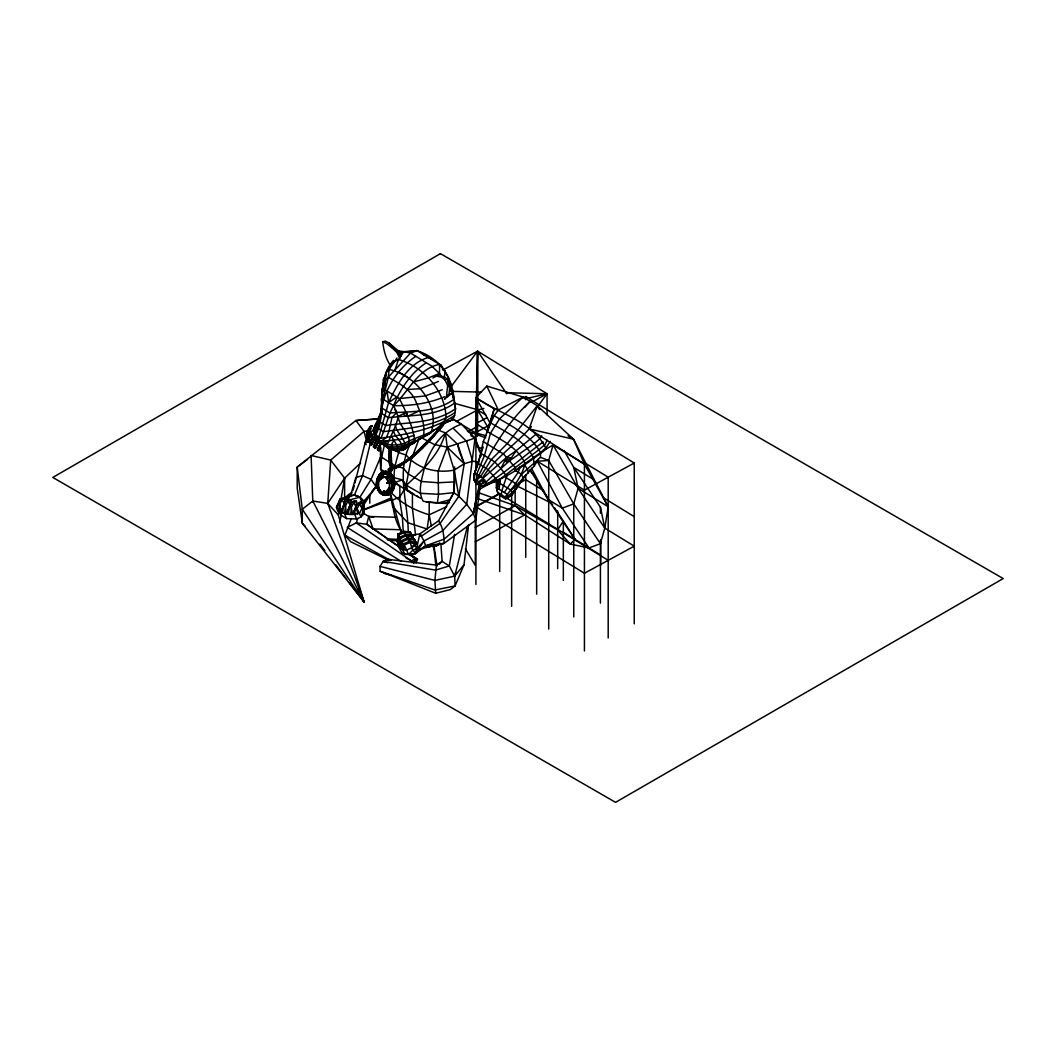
<?xml version="1.0" encoding="UTF-8"?>
<svg xmlns="http://www.w3.org/2000/svg" width="1056" height="1056" viewBox="0 0 1056 1056"><rect width="100%" height="100%" fill="white"/><g stroke="black" fill="none" stroke-linecap="round" stroke-linejoin="round"><path stroke-width="1.5" d="M383.605 476.982L380.609 469.062L380.384 442.438M387.222 494.393L384.094 490.802L385.942 492.98L389.387 488.519L389.4 482.09L386.047 477.378L381.269 477.114L377.876 481.444L377.784 487.951L381.15 492.677L388.014 493.469C387.394 496.056 383.988 492.32 384.094 490.802L385.796 492.888L388.014 493.469M443.111 369.904L477.576 351.16L477.431 409.979L456.192 421.529M391.723 482.302L390.35 481.378L386.971 482.922L391.433 482.75L390.865 482.104L386.971 482.922L391.393 481.351M446.675 506.642L429.172 514.84C414.229 510.074 399.709 502.973 389.598 490.604L392.66 506.669L407.801 522.707L427.126 529.043L429.172 514.84L429.211 502.339L423.179 501.217C417.278 490.921 422.044 478.975 424.274 468.283C429.871 448.813 441.54 431.099 461.446 424.208L475.002 438.148L480.731 452.628M397.993 537.002L398.02 533.9L403.828 531.247L410.203 532.013L411.127 534.006L408.764 535.841M398.706 355.318L400.396 352.625L403.775 351.674L417.067 350.618L439.56 364.412L439.481 373.547L438.134 376.319L435.164 376.042L439.481 373.547L441.316 375.883M374.101 437.818C374.286 436.313 371.633 438.781 373.969 436.92L375.012 439.23L371.976 444.602L371.237 444.853L370.194 442.543L371.171 443.018L370.181 443.639L362.578 475.543L354.42 495.013L350.473 495.898L345.088 499.488L350.473 495.911L354.42 495.013L359.924 497.191L363.779 501.217L364.109 513.625L361.02 516.912L356.558 519.011L346.54 518.602L341.22 515.249L337.828 511.223L336.468 507.434L339.94 499.25L342.844 497.891L344.903 498.392L344.586 504.055L342.263 508.847M370.181 443.639C370.696 444.668 375.619 439.864 373.19 437.831M393.545 360.386C374.365 381.52 388.225 411.246 375.751 435.006L379.619 441.989L389.532 448.892L397.214 450.424L413.899 443.15C419.417 437.131 428.881 435.996 434.32 429.66M435.164 376.042L440.972 376.86L444.932 379.804L447.612 385.4L446.477 396.752L444.418 399.313L448.906 394.944L449.816 386.575L447.599 379.276L443.797 376.556L438.134 376.319M454.595 466.884L453.763 492.637L438.583 520.793L419.852 533.9L424.063 540.989L426.175 547.444L420.143 549.239M600.468 540.566L600.415 543.682L588.958 547.945L570.227 544.051L524.687 514.906L515.143 505.692L478.434 492.664M380.86 411.457C382.536 395.036 381.137 376.847 391.723 362.987L398.482 359.581C423.496 366.498 445.645 391.327 445.988 417.793C439.085 432.934 418.493 435.389 404.936 443.124C396.779 446.041 387.565 445.276 379.619 441.989L375.685 437.923C374.418 428.828 376.372 419.245 382.1 411.985M479.49 484.796L476.23 484.202L476.731 474.17L484.453 455.558L490.499 433.118L499.66 418.757L523.09 397.043L498.353 410.032L494.195 415.642L490.697 422.915L483.292 441.619L478.315 463.571L474.408 473.563L473.84 478.606L479.252 481.919L482.104 486.394C505.811 478.79 526.654 464.152 546.242 449.011C533.927 422.083 498.881 413.569 475.913 397.663L486.803 386.087L523.09 397.043L537.253 405.715L573.527 439.217L608.19 506.735L604.784 528.119L600.415 543.682L573.751 503.884L548.711 460.508L540.487 457.314L540.514 452.681L546.282 447.401L550.255 441.395M367.699 433.052L367.594 431.653L367.699 433.052L368.306 432.379M547.074 414.955L547.074 393.743L477.576 351.16L475.292 440.959M378.391 488.981L378.457 487.608C376.042 487.331 378.167 490.037 379.21 488.638C374.656 486.262 378.14 476.005 382.681 474.104L385.704 473.576L388.489 474.474C394.522 478.936 394.68 489.575 388.12 493.654L385.268 494.208L382.404 493.297L378.906 488.822M480.308 484.915L475.834 520.146L444.088 543.325L426.175 547.444L444.088 543.325C444.233 535.669 442.847 527.221 438.583 520.793M412.751 351.186L417.067 350.618C439.982 358.565 452.074 375.936 454.014 399.274C435.376 412.79 411.655 411.272 389.822 412.949L382.232 408.289C382.43 394.852 388.516 382.681 389.03 369.481L397.016 357.997M447.612 385.4L449.816 386.575L454.014 399.274L455.532 408.751C435.125 423.324 409.345 422.044 385.81 425.528L380.12 422.03C380.543 395.974 394.231 370.999 415.813 356.294M404.224 549.701L403.748 543.814L409.556 541.147L415.932 541.913L416.618 543.088L416.803 543.84L412.13 547.576L406.322 550.229L402.138 549.173L398.416 546.704L397.082 540.448L398.693 535.075L398.02 533.9L398.693 537.029M379.949 417.938L382.166 406.692L381.704 397.254M475.966 482.09L474.131 479.86L474.408 473.563L474.131 479.86L476.23 484.202L481.246 484.216L486.394 481.694L509.414 460.904L534.138 443.599L540.131 438.464L541.688 435.838M378.932 487.648L377.705 487.806L378.22 487.199L379.474 491.225L381.955 493.614L384.912 494.564L387.908 493.931C394.508 489.878 394.416 479.173 388.344 474.672L388.344 469.3L391.486 466.554M375.685 437.923C381.269 440.616 384.12 445.962 389.532 448.892L395.38 450.661L402.798 448.734L430.795 432.92C441.487 406.494 415.193 374.497 389.03 369.481L386.298 372.319L384.608 389.492L382.285 392.766L383.539 399.472L393.611 405.636L396.792 412.421L392 417.516L388.964 431.191L386.417 437.62L379.619 441.989L375.685 437.923L376.042 431.257L380.054 415.51C381.282 422.387 375.448 428.182 375.751 435.006L380.939 438.187C406.362 434.267 432.498 429.937 454.621 415.562L455.532 408.751L454.753 405.676M496.228 480.308L497.732 486.71L499.475 479.939L500.016 481.351L497.732 486.71L497.904 483.648M415.127 440.088C405.662 445.658 393.558 449.764 383.156 444.312L375.976 439.468L375.474 437.461L375.236 432.894L378.721 425.172L375.923 425.594L374.128 427.35L373.692 432.036L376.847 440.827L382.523 443.903L376.847 440.827C373.428 435.257 372.464 428.3 376.411 422.783L378.655 422.017L378.919 417.397L380.675 412.553M379.988 417.622L381.216 409.253M535.92 434.293L515.962 450.899L509.414 460.904L506.167 461.644L506.444 457.486L503.778 454.172L483.292 441.619M498.96 479.002L500.016 481.351L497.732 486.71L497.93 483.767M378.734 418.849L355.925 420.512L297.211 467.069L297.211 488.03L302.28 523.208L364.043 601.973L327.743 503.382L330.726 460.086L364.056 431.416L368.742 430.729M499.224 489.35L500.016 478.698M350.79 514.206L351.278 507.395L353.602 502.603L356.492 501.23L356.176 506.893L352.572 514.351L351.278 507.395L349.219 506.893L346.328 513.836L345.484 505.982L347.794 501.178L350.698 499.818L350.381 505.481L347.794 501.178L345.734 500.676L340.93 511.619L339.676 504.557L341.999 499.752L344.903 498.392M389.954 451.994L390.152 449.288M393.373 485.192L393.188 487.793L388.436 493.997M372.438 435.204L371.752 433.567L370.841 434.042L367.871 439.243L368.636 441.474L369.574 440.788M383.46 477.352L383.236 476.348L380.846 476.573L380.794 479.134L381.414 476.916L383.46 477.352L382.721 477.655M389.281 451.849L389.506 449.011M499.646 483.239L510.827 490.09L516.727 485.338L534.336 465.881L533.386 457.618C524.66 440.642 506.273 432.3 490.697 422.915L489.35 423.865L486.631 432.934L486.922 431.27C501.046 439.837 517.691 447.48 525.083 463.267C522.139 476.362 513.572 486.961 505.032 496.993L505.468 498.881L507.896 498.049L509.982 495.818M382.166 406.692L381.559 400.396L382.549 387.869L385.361 380.318L410.56 353.074L417.067 350.618M390.746 449.156L391.987 466.62M390.68 448.721L391.499 467.953L390.007 459.03L390.047 448.43M389.453 448.562C386.654 477.154 394.944 470.012 412.315 457.512C424.327 447.269 435.138 435.534 444.668 423.007M386.971 493.997L387.367 493.033M498.392 480.414L499.448 482.447L496.769 481.708L497.732 486.71L498.102 482.605L496.518 480.031M348.572 514.021L349.219 506.893L351.542 502.102L354.433 500.729L356.492 501.23M393.043 483.899L392.674 487.885L390.509 491.792L388.014 493.997L385.084 494.63M342.738 512.662L343.424 505.468L345.484 505.982L344.546 513.691L346.54 518.602M402.587 532.976C396.739 524.713 393.254 513.559 392.964 503.501M352.572 514.351L357.337 503.514L360.241 502.154L362.3 502.656L361.984 508.319L364.109 513.625L363.779 506.18M412.592 542.441L414.955 540.606L414.031 538.613L407.642 537.847L401.834 540.514L398.416 546.704L401.716 552.407L405.002 554.334L408.5 554.519L412.883 550.084L416.803 548.592L424.063 540.989L442.688 530.759L466.726 504.293L475.002 438.148L470.923 435.653M440.893 543.866L442.108 561.396L436.392 565.118L387.895 559.324L383.183 561.409L379.975 566.359L380.173 571.283L435.706 593.274L450.239 589.618L455.07 585.922L464.046 564.722L468.6 524.568M418.018 496.861C409.966 492.532 402.283 487.687 394.891 482.42C392.396 471.491 396.607 460.033 399.551 449.539M382.298 403.55L381.414 413.358L388.489 417.688C410.903 414.955 435.547 416.922 454.766 402.956L452.258 389.083M444.246 377.995L445.157 371.052L439.56 364.412C418.057 368.293 408.434 391.855 393.611 405.636C387.948 415.853 385.651 427.495 380.939 438.187L378.18 439.441C381.572 427.284 385.163 414.85 388.582 402.56C396.964 384.806 408.157 363.211 428.314 357.509L431.719 359.093M369.204 440.946C366.683 442.055 371.567 432.841 371.884 434.214M381.559 400.396L382.549 387.869M393.98 488.4C395.34 482.909 394.456 476.177 389.479 472.758C396.475 477.787 396.356 490.116 388.885 494.683L385.15 495.356L381.731 494.261C373.454 488.69 375.038 472.388 385.955 471.319L389.4 472.415C395.393 476.824 396.198 486.116 391.934 492.004M474.131 479.86L474.698 472.93L483.212 446.926M377.071 482.869L377.507 479.992C376.094 485.126 377.929 490.855 382.206 494.089L385.559 495.172L388.964 494.459L391.736 492.254M487.938 429.977L494.261 408.764L498.353 410.032L486.803 386.087M386.008 471.385L382.523 472.151C377.362 475.319 375.672 482.064 377.177 487.7M389.387 488.519L389.572 487.331M354.935 482.922L365.284 442.147L366.973 439.441M413.807 535.511L409.16 535.392L419.839 533.914L421.502 536.118L440.339 523.169L458.858 496.254L464.218 463.756L457.644 444.286L445.46 432.907L436.352 429.383M454.608 534.31L449.328 565.963L454.687 576.127L455.07 585.922L434.993 590.014L380.173 571.283M377.243 487.555L376.636 482.935L377.401 478.381L379.487 474.514M349.562 582.978L364.043 601.973L338.29 514.932L338.831 511.738M360.637 462.911L344.612 478.157L340.758 500.544L338.791 502.63L339.94 499.25L344.837 498.973M393.545 488.413L391.406 492.307L388.502 494.644L391.525 492.215L393.545 488.453L394.456 483.82M476.243 497.6L473.405 513.467L475.834 520.146M378.048 479.754C376.081 485.351 378.365 493.244 384.925 494.221L387.816 493.627C394.244 489.641 394.178 479.226 388.225 474.83L385.282 473.933L382.325 474.527L379.804 476.612L378.101 479.833L379.79 476.494L382.351 474.382L385.348 473.761L388.714 474.817M380.134 476.48C375.461 482.17 376.992 492.598 384.833 494.419L388.014 493.997M378.391 479.741L377.665 483.754L379.817 491.212A10.336 7.748 88.3 0 0 388.252 493.918C394.878 489.852 394.601 479.252 388.687 474.659L385.691 473.748L382.694 474.368L379.962 476.744M378.576 479.82L378.365 487.7L377.995 485.087M436.392 565.118L434.9 580.417L435.706 593.274M384.622 417.318L384.952 415.523M393.822 488.36L394.667 483.833M507.896 498.049L508.438 495.99L517.176 487.384L525.835 474.87M467.254 529.228L467.887 526.073M367.66 434.782C364.096 435.824 370.392 423.654 372.121 426.439M366.815 435.376L366.67 433.567M366.538 434.201C367.95 433.66 369.362 426.268 370.867 428.498M392.819 468.27L390.469 472.864M416.618 543.088L410.23 542.322L404.422 544.975L408.5 554.519L415.444 553.595L419.839 533.914L421.502 536.118M479.318 484.823L473.405 513.467L444.233 539.114L426.004 545.688L417.199 551.285M339.61 522.641L341.616 513.229M479.794 484.955L473.405 513.467L466.726 504.293L458.858 496.254L453.763 492.637L438.517 494.287L420.182 493.297L406.388 485.258L402.389 479.899L393.822 477.563M384.701 444.035L381.586 457.208L380.609 469.062L388.542 474.157M489.126 425.33L494.261 408.764M388.898 370.524L389.941 366.313L391.948 363.832M376.332 440.524L373.534 446.186L374.748 448.127L378.629 442.477L377.177 440.26L376.332 440.524L373.388 446.965L374.273 445.843L373.534 446.186M377.282 427.654L375.659 428.802L374.233 434.372L375.368 437.527M363.805 513.506L368.768 516.463L366.775 524.278L398.6 546.335M467.544 526.02L454.687 576.127L434.9 580.417L379.975 566.359M491.647 419.245L491.621 415.958L494.195 415.642C510.708 426.175 530.812 434.584 540.514 452.681L515.843 470.012L515.315 467.623L509.414 460.904L510.206 457.75L506.444 457.486L476.23 484.202L473.84 478.606M392.66 506.669L393.32 504.253M368.042 437.606C363.066 438.385 373.6 426.782 369.666 428.248M367.541 436.88C365.917 433.58 374.048 427.073 369.56 435.059M548.711 629.072L548.711 460.508L553.08 444.946L584.43 464.152L608.19 506.735L578.12 488.308L553.08 444.946L546.242 449.011M573.751 616.915L573.751 503.884L578.12 488.308L573.751 467.386L564.049 450.595M352.994 490.314L354.288 485.773M398.138 449.42L397.861 450.371L393.07 449.209L395.934 450.476L402.983 450.265L409.147 445.447L413.899 443.15M381.124 476.573L380.794 479.134L381.44 476.744M506.167 461.644L507.157 458.304M503.237 497.521L501.349 494.736L501.758 490.895L507.236 474.698M384.608 389.492L399.379 398.548C406.177 411.959 413.054 426.862 414.942 441.698C406.481 446.384 397.36 450.608 387.512 447.361L386.641 446.002C390.258 436.379 396.132 427.205 398.204 416.526L394.97 409.702M389.044 560.564L350.605 541.649L344.863 535.194L351.331 518.522M357.72 518.549L356.294 522.905L347.226 527.432L400.844 561.158M520.093 466.805L518.245 472.283L504.28 492.452M474.408 474.355L477.312 463.729L478.315 463.571L487.687 469.313L497.693 480.916L538.982 449.684L544.975 444.536L547.087 440.22M455.743 573.025L454.687 576.127L464.046 564.722M394.812 370.418L398.482 359.581L403.775 351.674L410.56 353.074L431.6 365.97L439.481 373.547L428.38 377.903L413.609 381.929M350.381 505.481L351.542 502.102L353.602 502.603L356.176 506.893L357.337 503.514L359.396 504.029L362.3 502.656M383.156 477.708L381.031 477.088L380.794 479.134L381.414 476.916M409.979 444.589C396.013 472.639 408.091 502.669 408.223 532.066M543.154 441.989C524.383 455.69 506.801 471.253 487.397 483.978L482.632 477.787C494.287 458.396 514.312 445.724 529.175 428.921L537.253 405.715L539.708 409.636M413.688 563.508L415.523 558.36L408.936 553.753M416.077 562.914L417.424 559.165L410.705 554.572M372.161 444.088L371.21 443.903M374.88 438.702L373.93 438.689M389.532 473.972L388.331 474.738L392.159 466.963M426.347 362.736C411.154 372.557 400.198 388.991 393.611 405.636C410.916 405.953 428.683 403.511 444.668 396.673M409.147 445.447L402.983 450.265L397.861 450.371L405.082 448.879L405.61 447.48L408.54 445.909C412.619 435.415 398.851 426.888 398.204 416.526L406.098 412.21M367.528 431.825L370.96 426.043M419.324 438.346L410.995 460.139L405.808 486.79L399.854 496.914L392.555 500.148L391.657 501.402M379.196 450.358L378.919 451.084L377.19 449.051L381.15 443.348M382.404 477.827L382.826 476.744L387.908 477.022L391.42 482.011L391.327 488.809L387.552 493.482L382.457 493.218M377.507 484.004L363.713 504.689L365.732 500.227M379.302 479.582L381.097 475.174M397.61 542.903L399.92 537.2L405.728 534.547L412.117 535.313L413.041 537.306L410.678 539.141M440.405 424.75L452.945 419.522L454.621 415.562M380.569 457.169L371.078 479.437L359.924 497.191L344.19 501.362M378.655 422.017L379.896 419.166L378.721 421.542L378.286 428.617L383.302 431.693C407.867 428.274 434.188 426.928 455.255 412.328M392.542 466.118L393.056 467.082L392.542 466.118L388.727 469.762L388.331 474.738L388.872 473.563M397.901 544.249L400.607 538.375L406.415 535.722L412.804 536.488M399.736 547.576L402.508 541.675L408.316 539.022L414.704 539.788M338.21 503.831L336.468 507.434C341.471 514.76 351.82 515.962 359.66 513.124L361.984 508.319L359.396 504.029L357.073 508.82L357.496 513.757L357.997 512.714M349.8 502.828L350.882 500.597M346.328 513.836L349.8 506.669M376.24 441.395L377.243 440.761M506.603 476.098L500.94 468.547L506.444 457.486L515.962 450.899M393.65 488.294L391.763 491.872L388.832 494.3L385.48 495.013L382.483 493.799M538.402 459.056L537.253 461.234L562.294 508.134L588.958 547.945M378.378 477.22L380.965 473.669M390.43 491.515L392.172 488.308M390.311 491.7C393.98 486.684 393.294 478.817 388.252 474.976L385.334 474.091L382.444 474.698M392.581 488.4L390.799 491.687L388.278 493.759L385.321 494.366L382.417 493.442L378.906 488.809M426.202 501.785L446.266 503.554L449.843 499.792L453.763 492.637L454.648 481.879L438.121 482.737L421.159 481.457L407.801 473.603L403.273 468.125L395.248 465.907L381.586 457.208L380.384 447.361M378.365 441.712L374.854 447.308L373.573 446.609M368.9 431.468L370.894 427.231L370.3 426.862M367.171 436.102L370.194 430.729L370.788 431.138M374.854 447.308L375.593 447.85L378.246 441.896M380.543 447.995C377.771 454.212 376.609 446.015 380.728 444.484M377.731 449.803C377.612 450.463 381.282 441.514 380.371 444.616M477.576 409.728L453.988 403.181M414.295 435.283L402.824 438.966L394.06 440.075L391.34 444.853L392.502 448.021L395.38 450.661L397.214 450.424L397.795 446.794L391.591 436.432M534.336 465.881L537.596 460.416M348.559 498.313L350.473 495.911L355.806 477.536L362.578 475.543L371.078 479.437L376.306 486.948L363.779 501.23L359.924 497.191L354.42 495.013L359.924 497.191L364.241 507.87L361.02 516.912L357.073 508.82L355.014 508.319L354.803 514.536L356.558 519.011M379.909 474.804L377.718 478.434L379.751 474.817L382.615 472.468L386.008 471.728L388.212 472.428M372.055 431.363L375.448 425.964M385.598 375.738L383.13 379.658L383.724 383.249M367.871 439.243L368.729 439.309M563.336 580.404L563.336 520.964L575.071 539.431L570.227 544.051L557.674 529.874L563.336 520.964L554.453 507.698M377.956 418.942L380.688 414.704M444.127 422.664C430.729 439.745 415.906 456.865 396.304 467.003M443.48 422.585L438.293 428.96M519.473 483.688L512.398 494.538L505.468 498.881L501.019 496.148L497.666 492.479L496.36 487.595L496.333 481.206M305.435 526.68L302.28 523.208L302.28 509.243L312.827 501.019L327.743 503.382L344.612 478.157L330.726 460.086L311.098 455.492L312.827 502.379M375.434 425.04L377.744 421.661M424.063 540.989L415.444 553.595L405.002 554.334L402.138 549.173L403.748 543.814L401.069 548.46L402.508 541.675L401.834 540.514L398.191 545.609L400.607 538.375L399.92 537.2L397.373 541.807L398.693 535.075L404.501 532.409L410.89 533.188M371.95 443.903L371.237 444.853L370.92 443.995M378.642 478.896L380.622 476.005M390.997 482.737L390.971 481.364M390.232 472.586L391.948 470.184M523.75 477.47L521.862 480.044L522.865 479.912L523.208 478.355L521.506 474.289L514.51 469.999M537.372 406.956L547.074 393.743L506.009 392.726M451.229 386.483L477.576 351.16L506.84 393.822M377.137 485.984L371.818 491.383M481.246 484.216L484.678 479.86L479.252 481.919M379.117 481.325L380.965 479.041M407.405 447.058L409.213 444.853M383.236 476.348L380.754 476.718M433.686 434.386L441.764 425.317M513.137 492.254L517.176 487.384L516.727 485.338L515.711 483.542L506.326 477.787M433.726 434.465C421.463 447.427 408.91 462.251 391.499 467.953M434.148 434.742C421.806 447.916 409.002 463.228 391.261 468.626M434.65 435.164L426.901 443.652M439.322 429.792L442.952 425.779M371.488 426.334L372.095 425.66L371.461 426.083M438.768 429.554L442.372 425.608M524.7 407.418L530.165 401.372C506.669 423.192 490.142 451.506 476.546 480.269L480.599 476.546L491.212 459.703L507.382 443.467L537.253 405.715L538.864 408.514M429.62 439.098C418.73 450.331 407.273 462.673 392.053 467.636M584.43 650.945L584.43 464.152L529.175 428.921L531.472 426.571M423.007 447.599L412.17 457.578L400.264 465.775M370.194 442.543L373.639 437.646M387.908 477.022L386.166 478.632M540.487 457.314L521.506 474.289M439.098 564.247L442.108 561.396L449.328 565.963L435.481 570.095L383.183 561.409L387.803 562.782M351.806 492.373L344.612 499.118L344.612 478.157M433.092 545.45L436.339 546.044L439.745 542.85M375.659 428.802L373.811 430.518L374.233 434.372L378.8 441.646L382.853 443.586L382.364 442.9L388.093 440.774L394.06 440.075M381.15 492.677L381.955 491.938M388.331 474.738L389.387 473.788M345.378 497.495L349.034 494.195M402.798 448.734L405.2 446.437C405.134 438.227 396.356 433.145 395.406 424.921M396.845 396.99L388.582 402.56L387.143 391.05M344.309 499.356L351.714 493.165M379.487 474.804L382.351 472.441L385.664 471.742M380.318 476.731L382.787 474.685L385.678 474.091L388.595 474.962M388.489 494.314C394.904 490.393 395.406 481.325 391.934 475.226M380.186 476.784L382.642 474.764M379.236 474.58L382.457 472.085M379.408 474.83L382.272 472.481M388.938 494.63L391.829 492.294M436.339 546.044L438.86 544.012M390.958 492.281L388.067 494.538L384.82 495.066C379.606 493.812 376.702 488.664 376.702 483.542M388.687 494.512L391.578 492.268M447.348 396.884L452.074 393.241L450.424 383.117L448.087 379.236M432.881 377.982L437.118 375.685M394.112 449.856L395.102 449.117L395.38 450.661L399.274 449.513M307.586 459.373L297.211 467.069L302.28 509.243L364.043 601.973L358.552 586.423M367.752 437.791L367.132 438.24L366.617 436.392M405.821 557.713L411.497 560.974L415.523 558.36L417.424 559.165L411.893 562.756M482.104 486.394L485.932 483.938L497.693 480.916M392.938 449.077L398.442 452.443L406.322 455.162C417.793 469.036 436.933 473.484 454.159 470.105L464.218 463.756L472.626 461.221L478.685 462M369.613 431.072L370.498 431.323M420.275 438.808L423.35 436.933C425.502 425.806 421.199 414.216 416.843 404.026C412.368 390.535 400.409 383.764 388.7 377.612M368.966 439.758L367.963 440.286L371.514 434.372M487.04 417.608L475.913 423.667L486.908 430.399M522.839 398.125L525.73 396.554L634.247 463.043L634.247 623.845M468.032 431.64L477.576 426.452M489.654 424.987L475.292 432.802L470.554 433.897M531.287 402.336L547.074 393.743L524.964 398.891M479.53 489.232L495.053 480.797M476.718 505.916L499.488 493.522M518.496 483.622L525.73 479.675L543.734 490.71M475.292 527.38L515.143 505.692L557.674 529.874M475.292 541.781L524.687 514.906L477.167 498.498M634.247 463.043L584.43 490.142L537.253 461.234L548.711 460.508M412.79 545.754L416.803 543.84L415.932 541.913M371.29 435.191C374.537 433.171 369.56 443.48 368.531 440.392M493.535 409.913L496.32 408.593M350.698 499.818L348.638 499.303L345.734 500.676L344.586 504.055L341.999 499.752L339.94 499.25M447.638 395.3L452.074 393.241L449.077 386.971M442.53 424.288L452.945 419.522M407.524 416.302L419.813 410.692M363.871 509.586L390.786 498.089M369.798 431.838C372.966 430.082 367.646 440.286 366.973 437.039M442.253 389.756L424.961 396.013L399.379 398.548M421.331 437.659L434.412 444.536L447.19 447.124L475.002 438.148L479.662 451.942M369.534 428.894L370.709 429.251M438.412 381.493L420.42 388.714L408.078 389.479M363.119 510.154L392 499.435M573.751 503.884L562.294 508.134L548.13 499.462L530.204 469.973M379.751 450.173L378.827 450.516M394.891 482.42L402.389 479.899L407.444 490.116L412.421 494.116L412.421 508.345L415.589 535.339M405.61 447.48L400.58 449.13L405.082 448.879M375.632 446.992L374.748 448.127L374.524 447.414M390.68 481.774L386.971 482.922L390.694 482.328M449.407 502.709L441.619 503.224M449.843 499.792L437.369 503.131L438.517 494.287L438.121 471.253L447.19 447.124L445.46 432.907C439.415 454.502 422.36 470.435 406.388 485.258L407.444 490.116L414.15 494.287M488.334 427.931L477.576 409.9L483.886 408.434M382.774 472.441L386.166 471.689L388.37 472.402M389.888 482.434L388.964 482.632L387.103 479.965M382.153 472.309L386.074 471.544M382.51 474.316L385.519 473.669L388.542 474.606M388.054 494.406L385.15 495.013L381.836 493.957L379.064 491.291A11.576 8.672 88.2 0 1 377.401 478.553M392.132 468.653L396.317 467.795M385.77 473.92L382.813 474.527C378.444 477.18 377.269 482.935 378.418 487.634A9.953 7.458 88.3 0 0 387.961 493.535M390.416 365.468C385.691 358.433 383.632 350.024 382.708 341.695L385.374 341.154L389.017 343.002L400.396 352.625M444.932 379.804L447.599 379.276L448.787 385.44M378.127 448.84L377.665 449.407M388.12 493.654L385.057 494.182L380.068 491.119M511.038 494.71L512.398 494.538L512.437 492.848L510.827 490.09M444.088 543.325L426.004 545.688L415.444 553.595L411.523 547.721M405.029 352.084L411.206 351.371M389.123 469.22L388.344 469.3L390.06 470.356M400.462 449.341L402.204 447.704C402.415 440.788 394.35 437.382 393.664 430.703M378.734 418.955L355.925 420.512L364.056 431.416L366.736 442.042M378.088 488.004L377.243 487.925L378.22 487.199L377.639 488.453L378.853 489.02M380.662 440.972L388.093 440.774M387.763 493.06L385.955 492.862L384.094 490.802L385.559 493.297L387.618 494.419M369.244 442.16L365.284 442.147L366.102 444.668M402.983 450.265L395.934 450.476L393.848 449.368M377.56 442.517L378.418 442.358M451.783 391.367L481.364 392.106M401.016 529.756L373.072 528.924L368.768 516.463L395.934 517.255M485.932 483.938L487.397 483.978M446.807 420.803L450.08 420.922M386.654 538.837L398.099 539.365M429.211 502.339L438.517 502.999M387.697 540.078L397.267 540.844M387.011 493.416L385.572 493.033L384.094 490.802L385.77 493.152L387.961 494.05M391.723 481.774L386.971 482.922L391.433 482.75M372.359 435.851L371.237 435.6M378.325 488.083L377.599 487.502L378.22 487.199L377.375 488.4L378.074 488.572M373.916 439.111L374.88 439.124M389.017 343.002L395.96 350.473L403.775 351.674L399.551 354.222L386.773 343.662L382.708 341.695M368.768 516.463L373.613 517.348M382.787 476.296L380.846 476.573L380.794 479.134L381.348 476.705L383.5 476.784M414.797 542.348L409.556 541.147L412.883 550.084M529.175 428.921L573.527 439.217L584.43 464.152M410.23 542.322L416.803 543.84M362.485 503.435L360.241 502.154M361.759 507.263L364.241 507.87M383.632 573.276L391.512 575.282M389.809 488.334L388.885 488.096L385.836 491.858L387.552 493.482M387.895 559.324L391.024 560.129M439.56 364.412L441.012 364.782L442.53 367.686M486.222 435.798L475.292 432.802L451.664 418.321M385.519 474.17C394.548 475.609 395.485 489.852 387.79 493.772L384.833 494.38L381.929 493.456M385.598 471.57L388.964 472.639C395.934 477.695 395.71 489.733 388.476 494.472A11.761 8.804 88.2 0 1 378.906 491.41A11.761 8.804 88.2 0 1 377.203 478.487M385.664 471.385L389.426 472.468L392.278 475.226L394.099 479.239M385.73 471.702L388.978 472.798L391.75 475.464L393.518 479.371M381.995 494.314L385.493 495.343M369.679 432.247L370.88 432.709M467.386 430.967L485.76 437.884M477.167 446.794L481.774 448.523M382.536 493.35L385.255 494.406M413.002 557.185L417.424 559.165M369.362 429.277L370.445 429.845M518.074 486.473L550.334 502.577M409.477 378.563L398.6 371.897M344.863 535.194L390.641 560.525M409.926 555.179L415.523 558.36M390.76 479.978L393.505 481.615M451.981 418.466L461.446 424.208M568.022 435.838L573.527 439.217M442.464 369.389L445.157 371.052M584.549 462.726L608.19 477.206L608.19 638.022M475.913 469.3L475.913 397.663L495.277 409.53M593.921 479.741L573.751 467.386L600.415 507.184L604.784 528.119L634.247 546.163L584.43 573.263L475.913 506.788L499.686 493.852L499.686 571.534M477.576 409.9L485.905 415.008M602.686 497.297L634.247 516.635M474.698 472.93L482.632 477.787M563.336 532.237L600.415 554.954M506.537 498.049L608.19 560.327M431.046 545.648L433.844 547.364L435.785 564.788M416.816 495.95L420.842 498.445M411.497 560.974L356.294 522.905L366.775 524.278L399.709 547.298M380.437 441.91L382.853 443.586M394.746 482.262L399.854 486.42L399.854 500.65L402.349 516.872L403.313 532.264M381.599 493.073L377.982 487.964M376.57 441.289L377.52 442.094M382.1 493.667L379.592 491.278L377.969 487.78M389.083 472.481L391.842 475.451L393.624 479.345M382.074 494.261L379.13 491.555L376.741 482.935M453.446 428.564L466.607 441.382M529.32 470.144L533.887 474.738M395.96 350.473L400.976 356.426M327.743 503.382L338.29 514.932M393.875 349.193L396.845 352.493L400 358.697M422.426 353.404L424.301 355.542M500.94 468.547L494.591 461.776L481.074 453.486L480.968 456.324M506.444 457.486L509.414 460.904M371.131 526.508L373.072 528.924M385.163 442.358L386.694 444.325L385.018 441.83M319.942 544.091L324.892 550.598M335.782 564.881L346.672 579.176M575.071 539.431L548.13 499.462L531.432 468.191M578.12 488.308L604.784 528.119M547.338 497.086L536.672 481.166L536.672 594.198M549.12 499.739L552.671 505.045M367.132 435.019L366.656 434.069M376.979 439.362L378.866 442.345M524.383 464.468L527.432 469.339L528.304 472.903M443.362 369.085L448.378 377.428L448.958 385.387M465.366 548.79L475.292 565.422L475.292 519.42M411.127 534.006L410.203 532.013M413.041 537.306L412.117 535.313M414.955 540.606L414.031 538.613M414.163 544.038L416.803 548.592M403.828 531.247L405.926 536.356M405.728 534.547L407.84 539.656M407.642 537.847L409.279 541.649M411.457 546.388L412.13 547.576M367.818 439.666L368.293 440.497M361.654 597.696L364.043 601.973L312.827 501.019M475.913 397.663L490.208 423.271M386.047 477.378L387.222 479.464M397.082 540.448L398.521 543.022M374.048 433.831L375.25 436.154M392.436 480.229L388.595 474.804L385.902 473.946L382.998 474.448L378.695 479.054L378.338 487.648M390.733 477.352L392.304 480.678M378.154 488.77L379.381 491.383M391.142 477.088L393.281 484.532M392.093 475.451L393.875 479.358L394.363 483.846M341.22 515.249L339.464 510.787L339.676 504.557L337.616 504.055L337.973 509.111M375.791 434.359L378.008 440.233M391.037 467.491L389.941 464.534L389.176 453.275M389.598 490.604L400.937 531.313M472.626 461.221L466.567 441.276M458.858 496.254L454.159 470.105L447.19 447.124L464.218 463.756L459.307 451.361L457.644 444.286M398.02 533.9L398.825 536.62M389.4 482.09L389.585 482.79M357.073 508.82L357.694 511.421M348.638 499.303L348.823 500.095M429.172 514.84L431.323 526.099M433.831 545.2L437.092 566.148M392.898 480.084L393.281 482.618M376.966 483.186L377.599 487.687M377.573 483.793L378.074 487.648M497.178 482.209L497.732 486.71M380.002 458.436L380.648 464.297M381.44 405.649L381.77 408.817M390.641 464.323L389.862 453.354M454.159 470.105L454.582 480.414M452.615 392.528L452.8 397.967M600.719 539.471L600.719 565.33M600.415 507.184L600.415 513.269M600.415 540.646L600.415 603.121M557.674 510.959L557.674 568.669M525.73 396.554L525.73 399.802M525.73 474.751L525.73 557.37M515.143 488.189L515.143 505.692M511.632 494.432L511.632 606.355M477.576 351.16L477.576 436.286M475.913 482.341L475.913 584.47M369.798 495.29L369.798 503.171M381.599 398.336L381.757 401.201L381.599 398.336M407.194 414.784L406.982 415.087A1.703 1.386 12.4 0 1 404.62 415.206A1.703 1.386 12.4 0 1 404.276 413.226L404.936 412.83A1.703 1.386 12.4 0 1 406.256 412.909L406.639 413.107A1.703 1.386 12.4 0 1 407.194 414.784M440.444 253.651L52.8 477.444L615.556 802.349L1003.2 578.556L440.444 253.651M508.438 495.99L505.032 496.993L497.666 492.479L496.36 487.595L507.157 494.208L508.438 495.99"/></g></svg>
